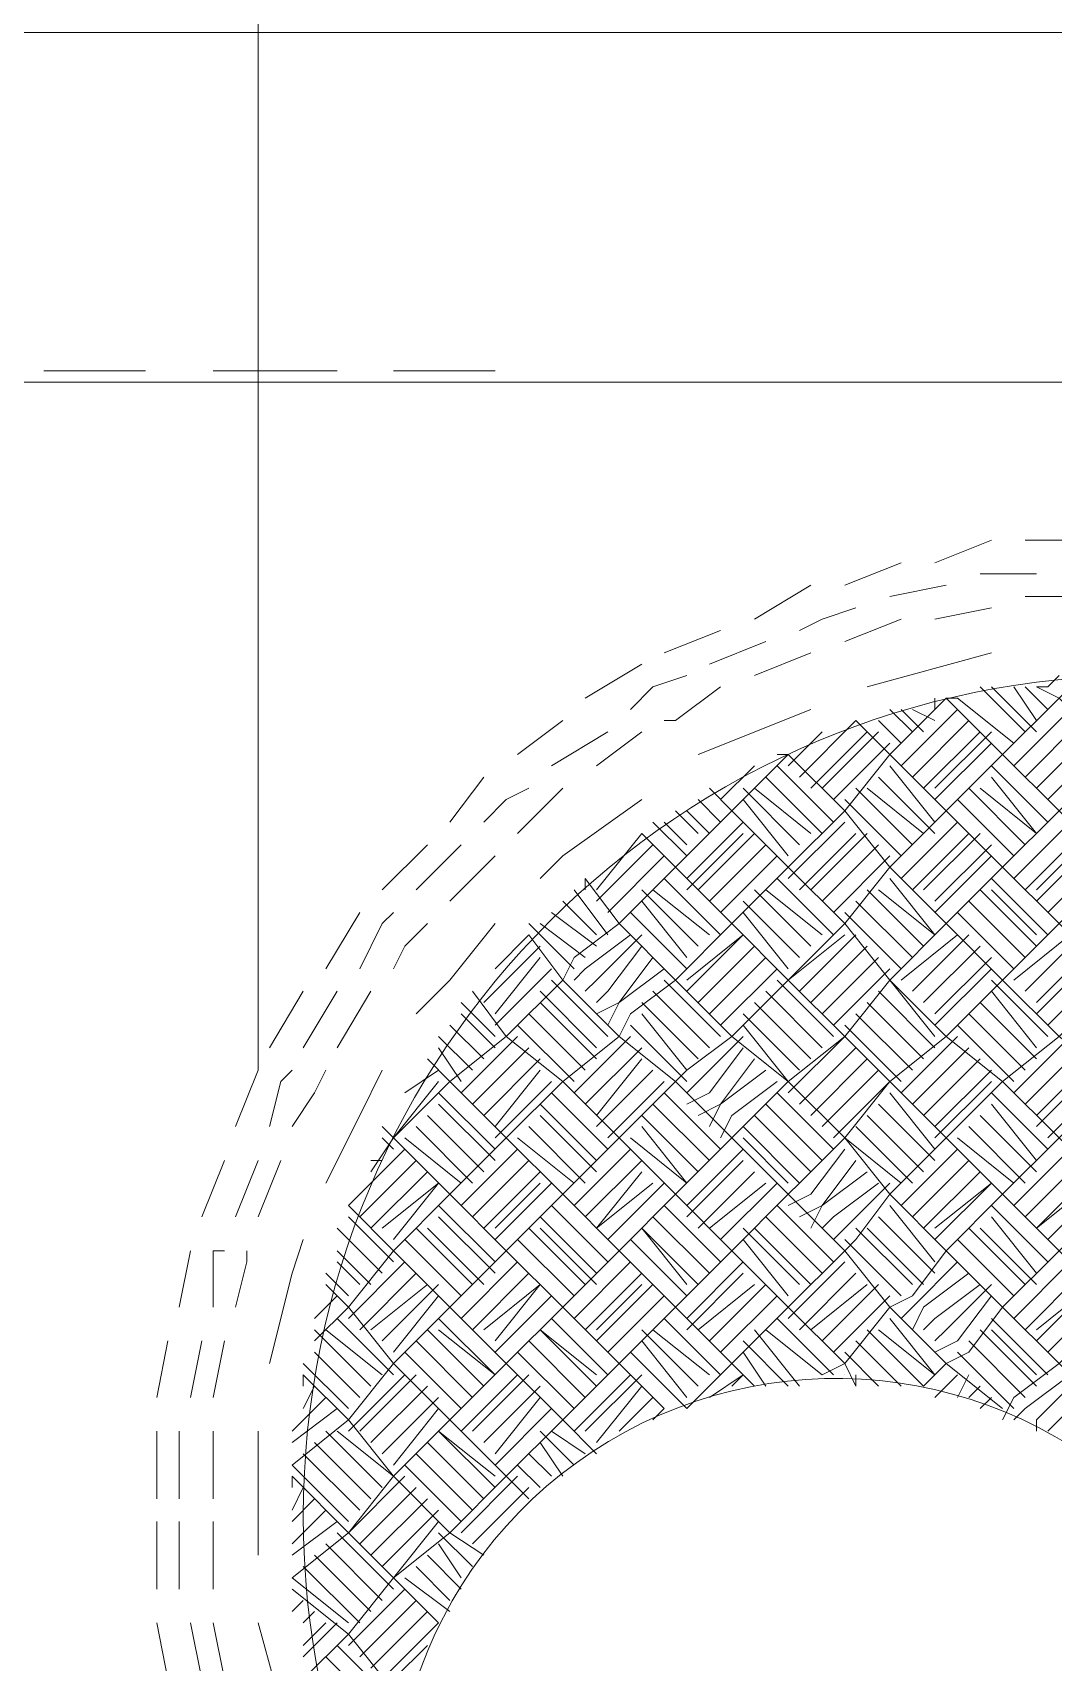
# Model space of a CAD drawing. Header units: inches. Extents: x 5 to 1823, y 18 to 726.
# Drawn here: x 275.583 to 277.615, y 126.573 to 129.817 of the extents above; entities that cross this region are included whole.
import ezdxf

# ---------------------------------------------------------------- set-up
doc = ezdxf.new("R2010")
doc.units = ezdxf.units.IN
doc.header["$MEASUREMENT"] = 0
doc.layers.add('PDF2_0', color=7, linetype='Continuous')
doc.layers.add('PDF2_TIGRECAD', color=6, linetype='Continuous')

msp = doc.modelspace()

# ---------------------------------------------------------------- linework, layer by layer
at = {"layer": 'PDF2_0', "lineweight": 5}
for points in [[(155.2631, 129.8175), (179.5112, 129.8175), (332.9706, 129.8175)], [(296.4188, 129.8175), (294.2858, 129.8175), (261.2814, 129.8175), (259.1485, 129.8175)], [(275.6058, 129.8175), (276.5039, 129.8175)], [(275.6058, 129.1439), (275.8079, 129.1439)], [(275.9426, 129.1439), (276.1895, 129.1439)], [(276.3018, 129.1439), (276.5039, 129.1439)], [(271.7665, 129.1215), (283.8008, 129.1215)]]:
    msp.add_lwpolyline(points, dxfattribs=at)
for points in [[(275.8079, 129.8175), (276.3018, 129.8175)], [(276.5712, 129.8175), (277.0652, 129.8175)], [(277.3121, 129.8175), (277.8061, 129.8175)]]:
    msp.add_lwpolyline(points, close=True, dxfattribs=at)
at = {"layer": 'PDF2_TIGRECAD', "lineweight": 5}
for points in [[(275.9875, 127.6396), (276.0324, 127.7519), (276.0324, 129.8175), (276.0324, 137.9002)], [(277.4918, 128.8071), (277.3795, 128.7622)], [(277.6938, 128.8071), (277.5591, 128.8071)], [(277.3121, 128.7622), (277.1999, 128.7173)], [(277.5816, 128.7398), (277.5142, 128.7398), (277.4693, 128.7398)], [(277.1325, 128.7173), (277.0203, 128.65)], [(277.4019, 128.7173), (277.2897, 128.6949)], [(277.2223, 128.6724), (277.155, 128.65), (277.1101, 128.6275)], [(277.4918, 128.6724), (277.3795, 128.65)], [(277.6938, 128.6949), (277.5591, 128.6949)], [(277.3121, 128.65), (277.1999, 128.6051)], [(276.9529, 128.6275), (276.8406, 128.5826)], [(277.0427, 128.6051), (276.9305, 128.5602)], [(277.1325, 128.5826), (277.0203, 128.5377)], [(277.4918, 128.5826), (277.2448, 128.5152)], [(276.7957, 128.5602), (276.6835, 128.4928)], [(276.8855, 128.5377), (276.8182, 128.5152), (276.7733, 128.4703)], [(276.9529, 128.5152), (276.8631, 128.4479), (276.8406, 128.4479)], [(277.2448, 127.2355), (277.357, 127.1232), (277.4019, 127.1681), (277.4468, 127.1906), (277.5142, 127.2804), (277.6265, 127.3926), (277.7387, 127.5049), (277.6265, 127.6172), (277.5142, 127.7294), (277.6265, 127.8192), (277.7387, 127.9315), (277.6265, 128.0438), (277.5142, 128.156), (277.6265, 128.2683), (277.7387, 128.3805), (277.6265, 128.4928), (277.5816, 128.5152), (277.604, 128.5152), (277.6265, 128.5377)], [(277.5591, 128.4254), (277.4693, 128.5152)], [(277.5816, 128.4254), (277.4918, 128.5152)], [(277.5142, 127.0559), (277.5367, 127.1008), (277.6265, 127.1681), (277.7387, 127.2804), (277.6265, 127.3926), (277.5142, 127.5049), (277.6265, 127.6172), (277.7387, 127.7294), (277.6265, 127.8192), (277.5142, 127.9315), (277.6265, 128.0438), (277.7387, 128.156), (277.6265, 128.2683), (277.5142, 128.3805), (277.6265, 128.4928), (277.6714, 128.5377)], [(277.5816, 128.4479), (277.5367, 128.5152)], [(277.604, 128.4703), (277.5591, 128.5152)], [(277.4019, 128.4928), (277.5142, 128.3805), (277.4019, 128.2683), (277.2897, 128.156), (277.4019, 128.0438), (277.5142, 127.9315), (277.4019, 127.8192), (277.2897, 127.7294), (277.4019, 127.6172), (277.5142, 127.5049), (277.4019, 127.3926), (277.3346, 127.3028), (277.2897, 127.2804), (277.1999, 127.3926), (277.0876, 127.5049), (276.9754, 127.6172), (276.8631, 127.7294), (276.7508, 127.8192), (276.6386, 127.9315), (276.661, 127.9764), (276.7508, 128.0438), (276.8631, 128.156), (276.9754, 128.0438), (277.0876, 127.9315), (277.1999, 128.0438), (277.2897, 128.156), (277.1999, 128.2683), (277.0876, 128.3805)], [(277.1101, 128.3356), (277.2223, 128.4479), (277.2897, 128.3805), (277.4019, 128.4928), (277.4244, 128.4928), (277.5367, 128.403)], [(277.3795, 128.4703), (277.3795, 128.4928)], [(277.4019, 128.4928), (277.4019, 128.4928)], [(276.6386, 128.4479), (276.5488, 128.3805)], [(277.1325, 128.4703), (276.908, 128.3805)], [(277.3121, 128.403), (277.2672, 128.4479)], [(277.3346, 128.4254), (277.2897, 128.4703)], [(277.3121, 128.3581), (277.4244, 128.4703)], [(277.357, 128.4254), (277.3121, 128.4703)], [(277.3795, 128.4479), (277.3346, 128.4703)], [(277.3346, 128.3356), (277.4468, 128.4479)], [(277.5367, 128.3581), (277.6489, 128.4703)], [(277.5591, 128.3356), (277.6714, 128.4479)], [(276.7284, 128.4254), (276.6161, 128.3581)], [(276.7957, 128.4254), (276.7059, 128.3581)], [(277.0876, 128.3581), (277.155, 128.4254)], [(277.1325, 128.3132), (277.2448, 128.4254)], [(277.155, 128.3132), (277.2672, 128.4254)], [(277.357, 128.3132), (277.4693, 128.4254)], [(277.3795, 128.3132), (277.4918, 128.4254)], [(276.7059, 128.1111), (276.7957, 128.2234), (276.8631, 128.156), (276.9754, 128.2683), (277.0876, 128.3805), (277.0652, 128.3805)], [(277.3795, 127.8192), (277.2897, 127.9315), (277.4019, 128.0438), (277.5142, 128.156), (277.4019, 128.2683), (277.2897, 128.3805), (277.1999, 128.2683), (277.0876, 128.156), (277.1999, 128.0438), (277.2897, 127.9315), (277.1999, 127.8192), (277.0876, 127.7294), (276.9978, 127.6396)], [(277.0876, 128.3805), (277.0876, 128.3805)], [(277.1774, 128.2907), (277.2897, 128.403)], [(277.3795, 128.2907), (277.4918, 128.403)], [(277.604, 128.2907), (277.7163, 128.403)], [(276.9529, 128.2907), (277.0203, 128.3581)], [(277.1774, 128.2458), (277.0652, 128.3581)], [(277.3795, 128.2458), (277.2897, 128.3581)], [(277.604, 128.2458), (277.4918, 128.3581)], [(276.4814, 128.3356), (276.4141, 128.2458)], [(276.459, 127.909), (276.5263, 127.8192), (276.6386, 127.7294), (276.7508, 127.8192), (276.7733, 127.8641), (276.8631, 127.9315), (276.9754, 128.0438), (277.0876, 128.156), (276.9754, 128.2683), (276.9305, 128.3132)], [(276.5712, 128.3132), (276.5263, 128.2907), (276.4814, 128.2458)], [(276.6386, 128.3132), (276.5712, 128.2458), (276.5488, 128.2234)], [(276.9305, 128.3132), (276.9305, 128.3132)], [(277.1101, 128.2009), (276.9978, 128.3132)], [(277.1325, 128.2234), (277.0203, 128.3132)], [(277.155, 128.2234), (277.0427, 128.3356)], [(277.3346, 128.2009), (277.2223, 128.3132)], [(277.357, 128.2234), (277.2448, 128.3132)], [(277.3795, 128.2234), (277.2672, 128.3356)], [(277.5591, 128.2009), (277.4468, 128.3132)], [(277.4918, 128.3356), (277.5816, 128.2234), (277.4693, 128.3132)], [(276.7957, 128.2907), (276.6386, 128.1785), (276.5937, 128.1336)], [(276.9529, 128.2458), (276.908, 128.2907)], [(277.0876, 128.1785), (276.9978, 128.2907)], [(277.3121, 128.1785), (277.1999, 128.2907)], [(277.5367, 128.1785), (277.4244, 128.2907)], [(276.908, 128.2234), (276.8631, 128.2683)], [(276.9305, 128.2234), (276.8855, 128.2683)], [(276.8855, 128.1785), (276.8182, 128.2458)], [(276.8855, 128.2009), (276.8406, 128.2458)], [(276.8855, 128.1336), (276.9978, 128.2458)], [(276.8855, 128.1111), (276.9978, 128.2234)], [(276.908, 128.1111), (277.0203, 128.2234)], [(277.0876, 128.1336), (277.1999, 128.2458)], [(277.1101, 128.1111), (277.2223, 128.2234)], [(277.1325, 128.1111), (277.2448, 128.2234)], [(277.3121, 128.1336), (277.4244, 128.2458)], [(277.3346, 128.1111), (277.4468, 128.2234)], [(277.357, 128.1111), (277.4693, 128.2234)], [(277.5367, 128.1336), (277.6489, 128.2458)], [(277.5591, 128.1111), (277.6714, 128.2234)], [(277.5816, 128.1111), (277.6938, 128.2234)], [(276.3692, 128.2009), (276.2793, 128.1111)], [(276.4365, 128.2009), (276.3467, 128.1111)], [(276.7059, 128.0887), (276.8182, 128.2009)], [(276.9305, 128.0887), (277.0427, 128.2009)], [(277.155, 128.0887), (277.2672, 128.2009)], [(277.3795, 128.0887), (277.4918, 128.2009)], [(277.5816, 128.0887), (277.6938, 128.2009)], [(276.5039, 128.1785), (276.4141, 128.0887)], [(276.7284, 128.0662), (276.8406, 128.1785)], [(276.9529, 128.0662), (277.0652, 128.1785)], [(277.1774, 128.0662), (277.2897, 128.1785)], [(277.3795, 128.0662), (277.4918, 128.1785)], [(277.604, 128.0662), (277.7163, 128.1785)], [(276.6835, 128.1111), (276.6835, 128.1336), (276.7508, 128.0438), (276.8631, 127.9315), (276.9754, 127.8192), (277.0876, 127.7294), (276.9978, 127.8417)], [(276.9529, 128.0213), (276.8406, 128.1336)], [(277.1774, 128.0213), (277.0652, 128.1336)], [(277.2897, 128.1336), (277.3795, 128.0213), (277.2672, 128.1111)], [(277.604, 128.0213), (277.4918, 128.1336)], [(276.7059, 128.0213), (276.6386, 128.0887)], [(276.7284, 128.0213), (276.661, 128.1111)], [(276.908, 127.9989), (276.7957, 128.1111)], [(276.8855, 127.9764), (276.7957, 128.0887)], [(276.9305, 128.0213), (276.8182, 128.1111)], [(277.1101, 127.9764), (276.9978, 128.0887)], [(277.1325, 127.9989), (277.0203, 128.1111)], [(277.155, 128.0213), (277.0427, 128.1111)], [(277.3346, 127.9764), (277.2223, 128.0887)], [(277.357, 127.9989), (277.2448, 128.1111)], [(277.5591, 127.9764), (277.4468, 128.0887)], [(277.5816, 127.9989), (277.4693, 128.1111)], [(277.5816, 128.0213), (277.4918, 128.1111)], [(276.2344, 128.0662), (276.1671, 127.9539)], [(276.3018, 128.0662), (276.2793, 128.0438), (276.2344, 127.9539)], [(276.7059, 127.9989), (276.6161, 128.0662)], [(276.8855, 127.9539), (276.7733, 128.0662)], [(277.0876, 127.9539), (276.9978, 128.0662)], [(277.3121, 127.9539), (277.1999, 128.0662)], [(277.5367, 127.9539), (277.4244, 128.0662)], [(276.3692, 128.0438), (276.3242, 127.9989), (276.3018, 127.9539)], [(276.5039, 128.0438), (276.4141, 127.9315), (276.3467, 127.8641)], [(276.5039, 127.9539), (276.5712, 128.0213), (276.6386, 127.9315), (276.5263, 127.8192), (276.4141, 127.7294), (276.5263, 127.6172), (276.6386, 127.5049), (276.5263, 127.3926), (276.4141, 127.2804), (276.5263, 127.1681), (276.6386, 127.0559), (276.5263, 126.9436), (276.4141, 126.8313), (276.4814, 126.7864)], [(276.661, 127.9539), (276.5712, 128.0438)], [(276.6835, 127.9764), (276.5937, 128.0438)], [(276.661, 127.9315), (276.6835, 127.9539), (276.7733, 128.0213)], [(276.6835, 127.909), (276.7059, 127.9315), (276.7957, 128.0213)], [(276.7957, 127.8641), (276.8855, 127.7519), (276.9754, 127.8192), (277.0876, 127.9315), (277.1999, 128.0213)], [(276.8855, 127.909), (276.9978, 128.0213), (276.8855, 127.9315)], [(277.1101, 127.909), (277.2223, 128.0213)], [(277.3121, 127.9315), (277.4244, 128.0213)], [(277.3346, 127.909), (277.4468, 128.0213)], [(277.5367, 127.9315), (277.6489, 128.0213)], [(277.5591, 127.909), (277.6714, 128.0213)], [(276.4814, 127.8866), (276.5937, 127.9989)], [(276.7059, 127.8866), (276.7284, 127.909), (276.7957, 127.9989)], [(276.908, 127.8866), (277.0203, 127.9989)], [(277.1325, 127.8866), (277.2448, 127.9989)], [(277.357, 127.8866), (277.4693, 127.9989)], [(277.5816, 127.8866), (277.6938, 127.9989)], [(276.5039, 127.8641), (276.5937, 127.9764)], [(276.8182, 127.9764), (276.7508, 127.8866), (276.8406, 127.9539)], [(276.9305, 127.8641), (277.0427, 127.9764)], [(277.155, 127.8641), (277.2672, 127.9764)], [(277.3795, 127.8641), (277.4918, 127.9764)], [(277.5816, 127.8641), (277.6938, 127.9764)], [(276.5039, 127.8417), (276.6161, 127.9539)], [(276.7284, 127.8192), (276.6161, 127.9315)], [(276.8182, 127.0559), (276.8406, 127.0783), (276.7508, 127.1681), (276.6386, 127.2804), (276.7508, 127.3926), (276.8631, 127.5049), (276.9754, 127.3926), (277.0876, 127.2804), (277.1999, 127.3926), (277.2223, 127.4151), (277.2897, 127.5049), (277.4019, 127.6172), (277.5142, 127.7294), (277.4019, 127.8192), (277.2897, 127.9315)], [(276.9529, 127.8192), (276.8406, 127.9315)], [(276.9529, 127.8417), (277.0652, 127.9539)], [(277.1774, 127.8192), (277.0652, 127.9315)], [(277.1999, 127.8192), (277.0876, 127.9315)], [(277.1774, 127.8417), (277.2897, 127.9539)], [(277.3795, 127.8417), (277.4918, 127.9539)], [(277.604, 127.8192), (277.4918, 127.9315)], [(277.604, 127.8417), (277.7163, 127.9539)], [(276.1222, 127.909), (276.0548, 127.7968)], [(276.1895, 127.909), (276.1222, 127.7968)], [(276.2569, 127.909), (276.1895, 127.7968)], [(276.7059, 127.7968), (276.5937, 127.909)], [(276.9305, 127.7968), (276.8182, 127.909)], [(277.155, 127.7968), (277.0427, 127.909)], [(277.3795, 127.7968), (277.2672, 127.909)], [(277.5816, 127.7968), (277.4918, 127.909)], [(276.5039, 127.8192), (276.4365, 127.8866)], [(276.5039, 127.7968), (276.4365, 127.8641)], [(276.6835, 127.7519), (276.5712, 127.8641)], [(276.7059, 127.7743), (276.5937, 127.8866)], [(276.7284, 127.8417), (276.7508, 127.8866), (276.7059, 127.8641)], [(276.908, 127.7743), (276.7957, 127.8866)], [(277.1101, 127.7519), (276.9978, 127.8641)], [(277.1325, 127.7743), (277.0203, 127.8866)], [(277.3346, 127.7519), (277.2223, 127.8641)], [(277.357, 127.7743), (277.2448, 127.8866)], [(277.5591, 127.7519), (277.4468, 127.8641)], [(277.5816, 127.7743), (277.4693, 127.8866)], [(276.4814, 127.7743), (276.4141, 127.8417)], [(276.661, 127.7294), (276.5488, 127.8417)], [(276.8855, 127.7294), (276.7733, 127.8417)], [(277.3121, 127.7294), (277.1999, 127.8417)], [(277.5367, 127.7294), (277.4244, 127.8417)], [(276.459, 127.7519), (276.3916, 127.8192)], [(276.4365, 127.7294), (276.3916, 127.7968)], [(276.4365, 127.707), (276.5488, 127.8192)], [(276.459, 127.6845), (276.5712, 127.7968)], [(276.661, 127.707), (276.7733, 127.8192)], [(276.6835, 127.6845), (276.7957, 127.7968)], [(276.8855, 127.707), (276.908, 127.7294), (276.9978, 127.8192)], [(276.8855, 127.6845), (276.9305, 127.707), (276.9978, 127.7968)], [(277.0876, 127.707), (277.1999, 127.8192), (277.2897, 127.7294)], [(277.1101, 127.6845), (277.2223, 127.7968)], [(277.3121, 127.707), (277.4244, 127.8192)], [(277.3346, 127.6845), (277.4468, 127.7968)], [(277.5367, 127.707), (277.6489, 127.8192)], [(277.5591, 127.6845), (277.6714, 127.7968)], [(276.3916, 127.7294), (276.3018, 127.6172), (276.4141, 127.7294), (276.3692, 127.7743)], [(276.4814, 127.6621), (276.5937, 127.7743)], [(276.7059, 127.6621), (276.7957, 127.7743)], [(277.0203, 127.7743), (276.9529, 127.6845), (277.0427, 127.7519)], [(277.1325, 127.6621), (277.2448, 127.7743)], [(277.357, 127.6621), (277.4693, 127.7743)], [(277.5816, 127.6621), (277.6938, 127.7743)], [(276.0997, 127.7519), (276.0773, 127.7294), (276.0548, 127.6396)], [(276.1671, 127.7519), (276.1446, 127.707), (276.0997, 127.6396)], [(276.2793, 127.7519), (276.2344, 127.6621), (276.1671, 127.5274)], [(276.3242, 127.707), (276.3916, 127.7519)], [(276.5712, 126.8987), (276.5263, 126.9436), (276.4141, 127.0559), (276.5263, 127.1681), (276.6386, 127.2804), (276.5263, 127.3926), (276.4141, 127.5049), (276.5263, 127.6172), (276.6386, 127.7294), (276.7508, 127.6172), (276.8631, 127.5049), (276.9754, 127.6172), (276.9978, 127.6396), (277.1101, 127.5274), (277.1999, 127.6172), (277.2897, 127.7294), (277.1774, 127.6172)], [(276.5039, 127.6396), (276.5937, 127.7519)], [(276.5039, 127.6172), (276.6161, 127.7294)], [(276.7059, 126.9885), (276.6386, 127.0559), (276.7508, 127.1681), (276.8631, 127.2804), (276.7508, 127.3926), (276.6386, 127.5049), (276.7508, 127.6172), (276.8631, 127.7294), (276.8855, 127.7519)], [(276.7059, 127.6396), (276.8182, 127.7519)], [(276.7284, 127.6172), (276.8406, 127.7294)], [(276.9529, 127.6172), (276.9754, 127.6621), (277.0652, 127.7294)], [(277.1999, 127.6172), (277.0876, 127.7294)], [(277.155, 127.6396), (277.2672, 127.7519)], [(277.3795, 127.6396), (277.4918, 127.7519)], [(277.3795, 127.6172), (277.4918, 127.7294)], [(277.5816, 127.6396), (277.6938, 127.7519)], [(277.604, 127.6172), (277.7163, 127.7294)], [(276.5039, 127.5947), (276.3916, 127.707)], [(276.7284, 127.5947), (276.6161, 127.707)], [(276.9529, 127.5947), (276.8406, 127.707)], [(277.1774, 127.5947), (277.0652, 127.707)], [(277.3795, 127.5947), (277.2897, 127.707)], [(277.604, 127.5947), (277.4918, 127.707)], [(276.5039, 127.5723), (276.3916, 127.6845)], [(276.7059, 127.5723), (276.5937, 127.6845)], [(276.9305, 127.5723), (276.8182, 127.6845)], [(276.9305, 127.6396), (276.9529, 127.6845), (276.908, 127.6621)], [(277.155, 127.5723), (277.0427, 127.6845)], [(277.3795, 127.5723), (277.2672, 127.6845)], [(277.5816, 127.5723), (277.4918, 127.6845)], [(276.3018, 127.6172), (276.2793, 127.6396)], [(276.459, 127.5274), (276.3467, 127.6396)], [(276.4814, 127.5498), (276.3692, 127.6621)], [(276.6835, 127.5274), (276.5712, 127.6396)], [(276.7059, 127.5498), (276.5937, 127.6621)], [(276.7957, 127.6396), (276.8855, 127.5274), (276.7733, 127.6172)], [(276.908, 127.5498), (276.7957, 127.6621)], [(277.1325, 127.5498), (277.0203, 127.6621)], [(277.3346, 127.5274), (277.2223, 127.6396)], [(277.357, 127.5498), (277.2448, 127.6621)], [(277.5591, 127.5274), (277.4468, 127.6396)], [(277.5816, 127.5498), (277.4693, 127.6621)], [(276.1446, 127.213), (276.212, 127.2804), (276.3018, 127.3926), (276.4141, 127.5049), (276.3018, 127.6172), (276.2569, 127.5498)], [(276.3018, 127.5947), (276.2793, 127.6172)], [(276.4365, 127.5274), (276.3242, 127.6172)], [(276.661, 127.5274), (276.5488, 127.6172)], [(277.0876, 127.5274), (276.9978, 127.6172)], [(277.8734, 126.9436), (277.851, 126.9436), (277.7387, 127.0559), (277.6265, 127.1681), (277.5142, 127.2804), (277.4019, 127.3926), (277.2897, 127.5049), (277.1999, 127.6172), (277.3121, 127.5274)], [(277.5367, 127.5274), (277.4244, 127.6172)], [(275.965, 127.5723), (275.9201, 127.46)], [(276.0324, 127.5723), (275.9875, 127.46)], [(276.0773, 127.5723), (276.0324, 127.46)], [(276.212, 126.8538), (276.0997, 126.9661), (276.212, 127.0559), (276.3018, 127.1681), (276.4141, 127.2804), (276.3018, 127.3926), (276.212, 127.4825), (276.3242, 127.5947)], [(276.2344, 127.46), (276.3467, 127.5723)], [(276.2793, 127.5723), (276.2569, 127.5723)], [(276.4365, 127.4825), (276.5488, 127.5947)], [(276.459, 127.46), (276.5712, 127.5723)], [(276.661, 127.4825), (276.7733, 127.5947)], [(276.6835, 127.46), (276.7957, 127.5723)], [(276.8855, 127.4825), (276.9978, 127.5947)], [(276.8855, 127.46), (276.9978, 127.5723)], [(277.0876, 127.4825), (277.1325, 127.5049), (277.1999, 127.5947)], [(277.2223, 127.5723), (277.155, 127.4825), (277.2448, 127.5498)], [(277.3121, 127.4825), (277.4244, 127.5947)], [(277.3346, 127.46), (277.4468, 127.5723)], [(277.5367, 127.4825), (277.6489, 127.5947)], [(277.5591, 127.46), (277.6714, 127.5723)], [(276.2569, 127.4376), (276.3692, 127.5498)], [(276.2569, 127.5498), (276.2569, 127.5498)], [(276.4814, 127.4376), (276.5937, 127.5498)], [(276.7957, 127.5498), (276.7059, 127.4376), (276.8182, 127.5274)], [(276.908, 127.4376), (277.0203, 127.5498)], [(277.357, 127.4376), (277.4693, 127.5498)], [(277.6938, 127.5498), (277.5816, 127.4376), (277.6938, 127.5274)], [(276.3018, 127.4151), (276.3916, 127.5274), (276.2793, 127.4376)], [(276.5039, 127.4151), (276.6161, 127.5274)], [(276.5039, 127.4376), (276.5937, 127.5274)], [(276.7284, 127.4151), (276.8406, 127.5274)], [(277.0203, 127.1232), (276.9754, 127.1681), (276.8631, 127.2804), (276.9754, 127.3926), (277.0876, 127.5049), (277.1101, 127.5274)], [(276.9305, 127.4376), (277.0427, 127.5274)], [(276.9529, 127.4151), (277.0652, 127.5274)], [(277.155, 127.4376), (277.1774, 127.46), (277.2672, 127.5274)], [(277.1774, 127.4151), (277.1999, 127.4376), (277.2897, 127.5274)], [(277.3795, 127.4151), (277.4918, 127.5274), (277.3795, 127.4376)], [(277.604, 127.4151), (277.7163, 127.5274)], [(276.5039, 127.3702), (276.3916, 127.4825)], [(276.7284, 127.3702), (276.6161, 127.4825)], [(276.9529, 127.3702), (276.8406, 127.4825)], [(277.1774, 127.3702), (277.0652, 127.4825)], [(277.1325, 127.4376), (277.155, 127.4825), (277.1101, 127.46)], [(277.3795, 127.3702), (277.2897, 127.4825)], [(277.604, 127.3702), (277.4918, 127.4825)], [(276.2793, 127.3477), (276.1895, 127.4376)], [(276.3018, 127.3702), (276.212, 127.46)], [(276.459, 127.3253), (276.3467, 127.4376)], [(276.4814, 127.3253), (276.3692, 127.4376)], [(276.5039, 127.3477), (276.3916, 127.46)], [(276.6835, 127.3253), (276.5712, 127.4376)], [(276.7059, 127.3477), (276.5937, 127.46)], [(276.7059, 127.3253), (276.5937, 127.4376)], [(276.8855, 127.3253), (276.7957, 127.4376), (276.908, 127.3253)], [(276.9305, 127.3477), (276.8182, 127.46)], [(277.1101, 127.3253), (276.9978, 127.4376)], [(277.1325, 127.3253), (277.0203, 127.4376)], [(277.155, 127.3477), (277.0427, 127.46)], [(277.3346, 127.3253), (277.2223, 127.4376)], [(277.357, 127.3253), (277.2448, 127.4376)], [(277.3795, 127.3477), (277.2672, 127.46)], [(277.5591, 127.3253), (277.4468, 127.4376)], [(277.5816, 127.3253), (277.4693, 127.4376)], [(277.5816, 127.3477), (277.4918, 127.46)], [(276.1222, 127.4151), (276.0997, 127.3477), (276.0548, 127.1681)], [(276.4365, 127.3028), (276.3242, 127.4151)], [(276.661, 127.3028), (276.5488, 127.4151)], [(276.8855, 127.3028), (276.7733, 127.4151)], [(277.0876, 127.3028), (276.9978, 127.4151)], [(277.3121, 127.3028), (277.1999, 127.4151)], [(277.5367, 127.3028), (277.4244, 127.4151)], [(275.8977, 127.3926), (275.8752, 127.2804)], [(275.965, 127.3926), (275.9426, 127.3926), (275.9426, 127.2804)], [(276.0099, 127.3926), (276.0099, 127.3702), (275.9875, 127.2804)], [(276.2569, 127.3253), (276.1895, 127.3926)], [(276.212, 127.3028), (276.1671, 127.3477)], [(276.2344, 127.3253), (276.1895, 127.3702)], [(276.212, 127.2579), (276.3242, 127.3702)], [(276.2344, 127.2355), (276.3467, 127.3477)], [(276.4365, 127.2579), (276.5488, 127.3702)], [(276.459, 127.2355), (276.5712, 127.3477)], [(276.661, 127.2579), (276.7733, 127.3702)], [(276.6835, 127.2355), (276.7957, 127.3477)], [(276.8855, 127.2579), (276.9978, 127.3702)], [(276.8855, 127.2355), (276.9978, 127.3477)], [(277.0876, 127.2579), (277.1999, 127.3702)], [(277.1101, 127.2355), (277.2223, 127.3477)], [(277.3121, 127.2579), (277.3346, 127.2804), (277.4244, 127.3702)], [(277.3346, 127.2355), (277.357, 127.2804), (277.4468, 127.3477)], [(277.5367, 127.2579), (277.6489, 127.3702)], [(277.5591, 127.2355), (277.6714, 127.3477)], [(276.3018, 126.7415), (276.212, 126.8313), (276.3018, 126.9436), (276.4141, 127.0559), (276.3018, 127.1681), (276.212, 127.2804), (276.1671, 127.3253)], [(276.1671, 127.3253), (276.1671, 127.3253)], [(276.2569, 127.2355), (276.3692, 127.3253)], [(276.2793, 127.213), (276.3916, 127.3253)], [(276.5039, 127.213), (276.5937, 127.3253), (276.4814, 127.2355)], [(276.7059, 127.213), (276.8182, 127.3253)], [(276.7059, 127.2355), (276.7957, 127.3253)], [(276.908, 127.2355), (277.0203, 127.3253)], [(276.9305, 127.213), (277.0427, 127.3253)], [(277.1325, 127.2355), (277.2448, 127.3253)], [(277.155, 127.213), (277.2672, 127.3253)], [(277.357, 127.2355), (277.3795, 127.2579), (277.4693, 127.3253)], [(277.3795, 127.213), (277.4019, 127.2355), (277.4918, 127.3253)], [(277.5816, 127.213), (277.6938, 127.3253), (277.5816, 127.2355)], [(276.1446, 127.2579), (276.1895, 127.3028)], [(276.3018, 127.1906), (276.3916, 127.3028)], [(276.5039, 127.1906), (276.6161, 127.3028)], [(276.7284, 127.1906), (276.8406, 127.3028)], [(276.7733, 127.1906), (276.8855, 127.0783), (276.9754, 127.1681), (277.0876, 127.2804), (277.1999, 127.1681), (277.2223, 127.1232), (277.2223, 127.1457)], [(276.9529, 127.1906), (277.0652, 127.3028)], [(277.0427, 127.2355), (277.155, 127.1457), (277.1999, 127.1681), (277.2897, 127.2804), (277.4019, 127.1681), (277.5142, 127.0783)], [(277.1774, 127.1906), (277.2897, 127.3028)], [(277.3795, 127.1906), (277.4244, 127.213), (277.4918, 127.3028)], [(277.604, 127.1906), (277.7163, 127.3028)], [(276.3018, 127.1457), (276.1895, 127.2579)], [(276.3916, 127.2579), (276.5039, 127.1457), (276.3916, 127.2355)], [(276.7284, 127.1457), (276.6161, 127.2579)], [(276.9529, 127.1457), (276.8406, 127.2579)], [(277.1774, 127.1457), (277.0652, 127.2579)], [(277.2897, 127.2579), (277.3795, 127.1457), (277.2672, 127.2355)], [(277.604, 127.1457), (277.4918, 127.2579)], [(275.8528, 127.213), (275.8303, 127.1008)], [(275.9201, 127.213), (275.8977, 127.1008)], [(275.965, 127.213), (275.9426, 127.1008)], [(276.2569, 127.1232), (276.1446, 127.2355)], [(276.2793, 127.1457), (276.1671, 127.2355)], [(276.459, 127.1008), (276.3467, 127.213)], [(276.4814, 127.1232), (276.3692, 127.2355)], [(276.6835, 127.1008), (276.5712, 127.213)], [(276.7059, 127.1232), (276.5937, 127.2355), (276.7059, 127.1457)], [(276.908, 127.1232), (276.7957, 127.2355)], [(276.8855, 127.1008), (276.7957, 127.213)], [(276.9305, 127.1457), (276.8182, 127.2355)], [(277.0876, 127.1232), (276.9978, 127.213)], [(277.1101, 127.1232), (277.0203, 127.2355)], [(277.3121, 127.1232), (277.2223, 127.213)], [(277.5591, 127.1008), (277.4468, 127.213)], [(277.5816, 127.1232), (277.4693, 127.2355)], [(277.5816, 127.1457), (277.4918, 127.2355)], [(276.2344, 127.1008), (276.1446, 127.1906)], [(276.4365, 127.0783), (276.3242, 127.1906)], [(276.661, 127.0783), (276.5488, 127.1906)], [(277.0427, 127.1232), (276.9978, 127.1906)], [(277.2672, 127.1232), (277.1999, 127.1906)], [(277.5367, 127.0783), (277.4244, 127.1906)], [(276.212, 127.0783), (276.1222, 127.1681)], [(276.1222, 127.1232), (276.1222, 127.1457), (276.212, 127.0559), (276.3018, 126.9436)], [(276.212, 127.0334), (276.3242, 127.1457)], [(276.2344, 127.0334), (276.3467, 127.1457)], [(276.4365, 127.0334), (276.5488, 127.1457)], [(276.459, 127.0334), (276.5712, 127.1457)], [(276.661, 127.0334), (276.7733, 127.1457)], [(276.6835, 127.0334), (276.7957, 127.1457)], [(276.9754, 127.1232), (276.9978, 127.1457), (276.9305, 127.1008)], [(277.1999, 127.1457), (277.1999, 127.1457)], [(277.3795, 127.1008), (277.4244, 127.1457)], [(277.4244, 127.1008), (277.4468, 127.1457)], [(277.5367, 127.0559), (277.5591, 127.0783), (277.6489, 127.1457)], [(277.5816, 127.0334), (277.5816, 127.0559), (277.6714, 127.1457)], [(276.1222, 127.0783), (276.1446, 127.1232)], [(276.2569, 127.011), (276.3692, 127.1232)], [(276.4814, 127.011), (276.5937, 127.1232)], [(276.7059, 127.011), (276.7957, 127.1232)], [(277.4468, 127.1008), (277.4693, 127.1232)], [(277.604, 127.0334), (277.6938, 127.1232)], [(276.0997, 127.0334), (276.1671, 127.1008)], [(276.2793, 126.9885), (276.3916, 127.1008)], [(276.5039, 126.9885), (276.5937, 127.1008)], [(276.7508, 127.0334), (276.8182, 127.1008)], [(277.4693, 127.0783), (277.4918, 127.1008)], [(276.0997, 127.011), (276.1895, 127.0783)], [(276.3018, 126.9661), (276.3916, 127.0783)], [(276.5039, 126.9661), (276.6161, 127.0783)], [(277.4918, 127.0783), (277.4918, 127.0783)], [(275.8303, 127.0334), (275.8303, 126.8987)], [(275.8752, 127.0334), (275.8752, 126.8987)], [(275.9426, 127.0334), (275.9426, 126.8987)], [(276.0324, 127.0334), (276.0324, 127.011), (276.0324, 126.7864)], [(276.2344, 126.4497), (276.1222, 126.5395), (276.212, 126.6293), (276.3018, 126.7415), (276.4141, 126.8313), (276.3018, 126.9436), (276.1895, 127.0334)], [(276.2793, 126.9212), (276.1671, 127.0334)], [(276.5039, 126.9212), (276.3916, 127.0334), (276.5039, 126.9436)], [(276.661, 126.9661), (276.5937, 127.0334)], [(276.6835, 126.9885), (276.6161, 127.0334)], [(277.604, 127.0334), (277.604, 127.0334)], [(276.2344, 126.8763), (276.1222, 126.9885)], [(276.2569, 126.8987), (276.1446, 127.011)], [(276.459, 126.8763), (276.3467, 126.9885)], [(276.4814, 126.8987), (276.3692, 127.011)], [(276.6161, 126.9436), (276.5712, 126.9885)], [(276.6386, 126.9436), (276.5937, 127.011)], [(276.4365, 126.8538), (276.3242, 126.9661)], [(276.5937, 126.9212), (276.5488, 126.9661)], [(276.212, 126.6517), (276.0997, 126.7415), (276.212, 126.8313), (276.3242, 126.9436)], [(276.0997, 126.9212), (276.0997, 126.9436), (276.212, 126.8313)], [(276.0997, 126.8763), (276.1222, 126.9212)], [(276.2344, 126.8089), (276.3467, 126.9212)], [(276.4365, 126.8313), (276.5488, 126.9436)], [(276.459, 126.8089), (276.5712, 126.9212)], [(276.0997, 126.8538), (276.1446, 126.8987)], [(276.2569, 126.7864), (276.3692, 126.8987)], [(275.8303, 126.8538), (275.8303, 126.7191)], [(275.8752, 126.8538), (275.8752, 126.7191)], [(275.9426, 126.8538), (275.9426, 126.7191)], [(276.0997, 126.8089), (276.1671, 126.8763)], [(276.0997, 126.7864), (276.1895, 126.8538)], [(276.2793, 126.764), (276.3916, 126.8763)], [(276.2793, 126.5395), (276.3916, 126.6517), (276.3018, 126.7415), (276.3916, 126.8538)], [(276.3018, 126.7191), (276.1895, 126.8313)], [(276.459, 126.764), (276.3916, 126.8313)], [(276.2793, 126.6966), (276.1671, 126.8089)], [(276.4365, 126.7415), (276.3916, 126.8089)], [(276.2344, 126.6517), (276.1222, 126.764)], [(276.2569, 126.6742), (276.1446, 126.7864)], [(276.4141, 126.6966), (276.3467, 126.764)], [(276.4365, 126.7191), (276.3692, 126.7864)], [(276.4141, 126.6742), (276.3242, 126.7415)], [(276.212, 126.3823), (276.3242, 126.4946), (276.3018, 126.517), (276.212, 126.6293), (276.0997, 126.7191)], [(276.0997, 126.7191), (276.0997, 126.7191)], [(276.0997, 126.6742), (276.1222, 126.6966)], [(276.212, 126.6068), (276.3242, 126.7191)], [(276.2344, 126.5844), (276.3467, 126.6966)], [(276.1222, 126.6517), (276.1446, 126.6742)], [(276.2569, 126.5619), (276.3692, 126.6742)], [(275.8303, 126.6517), (275.8528, 126.5395)], [(275.8977, 126.6517), (275.9201, 126.5395)], [(275.9426, 126.6517), (275.965, 126.5395)], [(276.0324, 126.6517), (276.0997, 126.4048)], [(276.1222, 126.5844), (276.1895, 126.6517)], [(276.1222, 126.6068), (276.1671, 126.6517)], [(276.3018, 126.4946), (276.1895, 126.6068)], [(276.3018, 126.5395), (276.3692, 126.6068)], [(276.2793, 126.4721), (276.1671, 126.5844)]]:
    msp.add_lwpolyline(points, dxfattribs=at)
msp.add_lwpolyline([(277.6938, 128.4254), (277.5816, 128.3132)], close=True, dxfattribs=at)
msp.add_lwpolyline([(276.337, 126.0113, -0.806767), (277.851, 126.8313), (277.8959, 126.8987)], format="xyb", dxfattribs=at)
msp.add_circle((277.7949, 126.865), 1.6727, dxfattribs=at)

doc.saveas('drawing.dxf')
